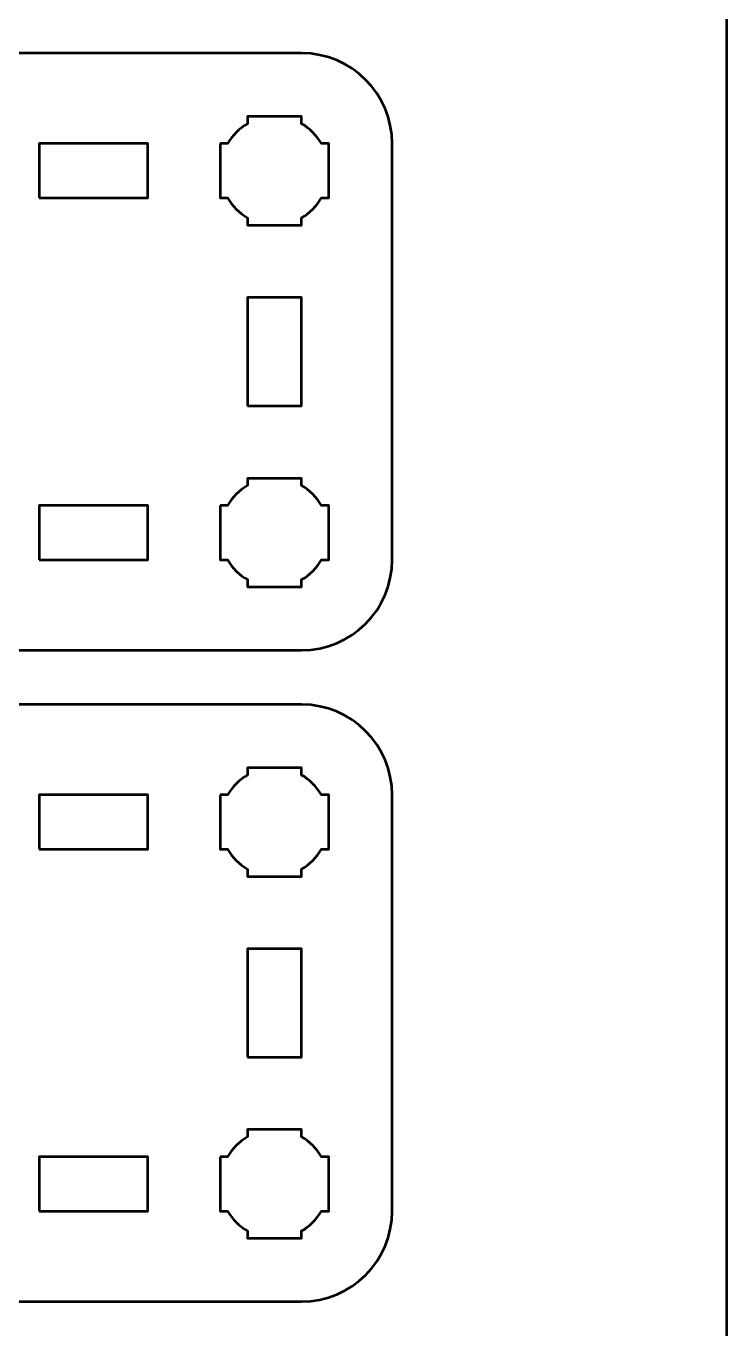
# Model space of a CAD drawing. Header units: centimetres. Extents: x -21 to 0, y -29.7 to 0.
# Drawn here: x -3.87 to 0, y -22.05 to -14.85 of the extents above; entities that cross this region are included whole.
import ezdxf

# ---------------------------------------------------------------- set-up
doc = ezdxf.new("R2010")
doc.units = ezdxf.units.CM
doc.header["$MEASUREMENT"] = 0
doc.layers.add('Layer 1', color=7, linetype='Continuous')

msp = doc.modelspace()

# ---------------------------------------------------------------- linework, layer by layer
at = {"layer": 'Layer 1', "lineweight": 53}
for points in [[(-3.8, -15.8), (-3.2, -15.8), (-3.2, -15.5), (-3.8, -15.5), (-3.8, -15.8)], [(-2.65, -16.95), (-2.35, -16.95), (-2.35, -16.35), (-2.65, -16.35), (-2.65, -16.95)], [(-3.8, -17.8), (-3.2, -17.8), (-3.2, -17.5), (-3.8, -17.5), (-3.8, -17.8)], [(-3.8, -19.4), (-3.2, -19.4), (-3.2, -19.1), (-3.8, -19.1), (-3.8, -19.4)], [(-2.65, -20.55), (-2.35, -20.55), (-2.35, -19.95), (-2.65, -19.95), (-2.65, -20.55)], [(-3.8, -21.4), (-3.2, -21.4), (-3.2, -21.1), (-3.8, -21.1), (-3.8, -21.4)]]:
    msp.add_lwpolyline(points, close=True, dxfattribs=at)
at = {"layer": 'Layer 1', "color": 1, "lineweight": 53}
msp.add_open_spline([(-21.00003, -29.19995), (-21.00003, -29.19995), (-21.00003, -5.89992), (-21.00003, -5.89992), (-21.00003, -5.89992), (-21.00003, -5.81709), (-20.93286, -5.74992), (-20.85003, -5.74992), (-20.85003, -5.74992), (-20.7672, -5.74992), (-20.70003, -5.68275), (-20.70003, -5.59992), (-20.70003, -5.59992), (-20.70003, -5.51709), (-20.7672, -5.44992), (-20.85003, -5.44992), (-20.85003, -5.44992), (-20.93286, -5.44992), (-21.00003, -5.38275), (-21.00003, -5.29992), (-21.00003, -5.29992), (-21.00003, -5.21709), (-20.93286, -5.14992), (-20.85003, -5.14992), (-20.85003, -5.14992), (-20.7672, -5.14992), (-20.70003, -5.08275), (-20.70003, -4.99992), (-20.70003, -4.99992), (-20.70003, -4.91709), (-20.7672, -4.84992), (-20.85003, -4.84992), (-20.85003, -4.84992), (-20.93286, -4.84992), (-21.00003, -4.78275), (-21.00003, -4.69992), (-21.00003, -4.69992), (-21.00003, -4.61709), (-20.93286, -4.54992), (-20.85003, -4.54992), (-20.85003, -4.54992), (-20.7672, -4.54992), (-20.70003, -4.48275), (-20.70003, -4.39992), (-20.70003, -4.39992), (-20.70003, -4.31709), (-20.7672, -4.24992), (-20.85003, -4.24992), (-20.85003, -4.24992), (-20.93286, -4.24992), (-21.00003, -4.18275), (-21.00003, -4.09992), (-21.00003, -4.09992), (-21.00003, -4.01709), (-20.93286, -3.94992), (-20.85003, -3.94992), (-20.85003, -3.94992), (-20.7672, -3.94992), (-20.70003, -3.88275), (-20.70003, -3.79992), (-20.70003, -3.79992), (-20.70003, -3.71709), (-20.7672, -3.64992), (-20.85003, -3.64992), (-20.85003, -3.64992), (-20.93286, -3.64992), (-21.00003, -3.58275), (-21.00003, -3.49992), (-21.00003, -3.49992), (-21.00003, -3.41709), (-20.93286, -3.34992), (-20.85003, -3.34992), (-20.85003, -3.34992), (-20.7672, -3.34992), (-20.70003, -3.28275), (-20.70003, -3.19992), (-20.70003, -3.19992), (-20.70003, -3.11709), (-20.7672, -3.04992), (-20.85003, -3.04992), (-20.85003, -3.04992), (-20.93286, -3.04992), (-21.00003, -2.98275), (-21.00003, -2.89992), (-21.00003, -2.89992), (-21.00003, -2.81709), (-20.93286, -2.74992), (-20.85003, -2.74992), (-20.85003, -2.74992), (-20.7672, -2.74992), (-20.70003, -2.68275), (-20.70003, -2.59992), (-20.70003, -2.59992), (-20.70003, -2.51709), (-20.7672, -2.44992), (-20.85003, -2.44992), (-20.85003, -2.44992), (-20.93286, -2.44992), (-21.00003, -2.38275), (-21.00003, -2.29992), (-21.00003, -2.29992), (-21.00003, -2.21709), (-20.93286, -2.14992), (-20.85003, -2.14992), (-20.85003, -2.14992), (-20.7672, -2.14992), (-20.70003, -2.08275), (-20.70003, -1.99992), (-20.70003, -1.99992), (-20.70003, -1.91709), (-20.7672, -1.84992), (-20.85003, -1.84992), (-20.85003, -1.84992), (-20.93286, -1.84992), (-21.00003, -1.78275), (-21.00003, -1.69992), (-21.00003, -1.69992), (-21.00003, -1.61709), (-20.93286, -1.54992), (-20.85003, -1.54992), (-20.85003, -1.54992), (-20.7672, -1.54992), (-20.70003, -1.48275), (-20.70003, -1.39992), (-20.70003, -1.39992), (-20.70003, -1.31709), (-20.7672, -1.24992), (-20.85003, -1.24992), (-20.85003, -1.24992), (-20.93286, -1.24992), (-21.00003, -1.18275), (-21.00003, -1.09992), (-21.00003, -1.09992), (-21.00003, -1.09992), (-21.00003, -0.49992), (-21.00003, -0.49992), (-21.00003, -0.49992), (-21.00003, -0.22295), (-20.77694, 0.00004), (-20.49994, 0.00004), (-20.49994, 0.00004), (-20.49994, 0.00004), (-0.50008, 0.00004), (-0.50008, 0.00004), (-0.50008, 0.00004), (-0.22294, 0.00004), (0.00002, -0.22295), (0.00002, -0.49992), (0.00002, -0.49992), (0.00002, -0.49992), (0.00002, -29.19995), (0.00002, -29.19995), (0.00002, -29.19995), (0.00002, -29.47695), (-0.22294, -29.70004), (-0.50008, -29.70004), (-0.50008, -29.70004), (-0.50008, -29.70004), (-20.49994, -29.70004), (-20.49994, -29.70004), (-20.49994, -29.70004), (-20.77694, -29.70004), (-21.00003, -29.47695), (-21.00003, -29.19995)], degree=3, knots=[0, 0, 0, 0, 0.0243902, 0.0243902, 0.0243902, 0.0243902, 0.0487805, 0.0487805, 0.0487805, 0.0487805, 0.0731707, 0.0731707, 0.0731707, 0.0731707, 0.097561, 0.097561, 0.097561, 0.097561, 0.1219512, 0.1219512, 0.1219512, 0.1219512, 0.1463415, 0.1463415, 0.1463415, 0.1463415, 0.1707317, 0.1707317, 0.1707317, 0.1707317, 0.195122, 0.195122, 0.195122, 0.195122, 0.2195122, 0.2195122, 0.2195122, 0.2195122, 0.2439024, 0.2439024, 0.2439024, 0.2439024, 0.2682927, 0.2682927, 0.2682927, 0.2682927, 0.2926829, 0.2926829, 0.2926829, 0.2926829, 0.3170732, 0.3170732, 0.3170732, 0.3170732, 0.3414634, 0.3414634, 0.3414634, 0.3414634, 0.3658537, 0.3658537, 0.3658537, 0.3658537, 0.3902439, 0.3902439, 0.3902439, 0.3902439, 0.4146341, 0.4146341, 0.4146341, 0.4146341, 0.4390244, 0.4390244, 0.4390244, 0.4390244, 0.4634146, 0.4634146, 0.4634146, 0.4634146, 0.4878049, 0.4878049, 0.4878049, 0.4878049, 0.5121951, 0.5121951, 0.5121951, 0.5121951, 0.5365854, 0.5365854, 0.5365854, 0.5365854, 0.5609756, 0.5609756, 0.5609756, 0.5609756, 0.5853659, 0.5853659, 0.5853659, 0.5853659, 0.6097561, 0.6097561, 0.6097561, 0.6097561, 0.6341463, 0.6341463, 0.6341463, 0.6341463, 0.6585366, 0.6585366, 0.6585366, 0.6585366, 0.6829268, 0.6829268, 0.6829268, 0.6829268, 0.7073171, 0.7073171, 0.7073171, 0.7073171, 0.7317073, 0.7317073, 0.7317073, 0.7317073, 0.7560976, 0.7560976, 0.7560976, 0.7560976, 0.7804878, 0.7804878, 0.7804878, 0.7804878, 0.804878, 0.804878, 0.804878, 0.804878, 0.8292683, 0.8292683, 0.8292683, 0.8292683, 0.8536585, 0.8536585, 0.8536585, 0.8536585, 0.8780488, 0.8780488, 0.8780488, 0.8780488, 0.902439, 0.902439, 0.902439, 0.902439, 0.9268293, 0.9268293, 0.9268293, 0.9268293, 0.9512195, 0.9512195, 0.9512195, 0.9512195, 0.9756098, 0.9756098, 0.9756098, 0.9756098, 1, 1, 1, 1], dxfattribs=at)
at = {"layer": 'Layer 1', "color": 3, "lineweight": 53}
for points in [[(-7.15, -17.8), (-7.15, -17.8), (-7.15, -15.5), (-7.15, -15.5), (-7.15, -15.5), (-7.15, -15.22391), (-6.92609, -15), (-6.65, -15), (-6.65, -15), (-6.65, -15), (-2.35, -15), (-2.35, -15), (-2.35, -15), (-2.07391, -15), (-1.85, -15.22391), (-1.85, -15.5), (-1.85, -15.5), (-1.85, -15.5), (-1.85, -17.8), (-1.85, -17.8), (-1.85, -17.8), (-1.85, -18.07609), (-2.07391, -18.3), (-2.35, -18.3), (-2.35, -18.3), (-2.35, -18.3), (-6.65, -18.3), (-6.65, -18.3), (-6.65, -18.3), (-6.92609, -18.3), (-7.15, -18.07609), (-7.15, -17.8)], [(-7.15, -21.4), (-7.15, -21.4), (-7.15, -19.1), (-7.15, -19.1), (-7.15, -19.1), (-7.15, -18.82391), (-6.92609, -18.6), (-6.65, -18.6), (-6.65, -18.6), (-6.65, -18.6), (-2.35, -18.6), (-2.35, -18.6), (-2.35, -18.6), (-2.07391, -18.6), (-1.85, -18.82391), (-1.85, -19.1), (-1.85, -19.1), (-1.85, -19.1), (-1.85, -21.4), (-1.85, -21.4), (-1.85, -21.4), (-1.85, -21.67609), (-2.07391, -21.9), (-2.35, -21.9), (-2.35, -21.9), (-2.35, -21.9), (-6.65, -21.9), (-6.65, -21.9), (-6.65, -21.9), (-6.92609, -21.9), (-7.15, -21.67609), (-7.15, -21.4)]]:
    msp.add_open_spline(points, degree=3, knots=[0, 0, 0, 0, 0.125, 0.125, 0.125, 0.125, 0.25, 0.25, 0.25, 0.25, 0.375, 0.375, 0.375, 0.375, 0.5, 0.5, 0.5, 0.5, 0.625, 0.625, 0.625, 0.625, 0.75, 0.75, 0.75, 0.75, 0.875, 0.875, 0.875, 0.875, 1, 1, 1, 1], dxfattribs=at)
at = {"layer": 'Layer 1', "lineweight": 53}
for points in [[(-2.8, -15.5), (-2.8, -15.5), (-2.75985, -15.5), (-2.75985, -15.5), (-2.75985, -15.5), (-2.7335, -15.45447), (-2.69553, -15.4165), (-2.65, -15.39015), (-2.65, -15.39015), (-2.65, -15.39015), (-2.65, -15.35), (-2.65, -15.35), (-2.65, -15.35), (-2.65, -15.35), (-2.5, -15.35), (-2.5, -15.35), (-2.5, -15.35), (-2.5, -15.35), (-2.35, -15.35), (-2.35, -15.35), (-2.35, -15.35), (-2.35, -15.35), (-2.35, -15.39015), (-2.35, -15.39015), (-2.35, -15.39015), (-2.30447, -15.4165), (-2.2665, -15.45447), (-2.24015, -15.5), (-2.24015, -15.5), (-2.24015, -15.5), (-2.2, -15.5), (-2.2, -15.5), (-2.2, -15.5), (-2.2, -15.5), (-2.2, -15.65), (-2.2, -15.65), (-2.2, -15.65), (-2.2, -15.65), (-2.2, -15.8), (-2.2, -15.8), (-2.2, -15.8), (-2.2, -15.8), (-2.24015, -15.8), (-2.24015, -15.8), (-2.24015, -15.8), (-2.2665, -15.84553), (-2.30447, -15.8835), (-2.35, -15.90985), (-2.35, -15.90985), (-2.35, -15.90985), (-2.35, -15.95), (-2.35, -15.95), (-2.35, -15.95), (-2.35, -15.95), (-2.5, -15.95), (-2.5, -15.95), (-2.5, -15.95), (-2.5, -15.95), (-2.65, -15.95), (-2.65, -15.95), (-2.65, -15.95), (-2.65, -15.95), (-2.65, -15.90985), (-2.65, -15.90985), (-2.65, -15.90985), (-2.69553, -15.8835), (-2.7335, -15.84553), (-2.75985, -15.8), (-2.75985, -15.8), (-2.75985, -15.8), (-2.8, -15.8), (-2.8, -15.8), (-2.8, -15.8), (-2.8, -15.8), (-2.8, -15.65), (-2.8, -15.65), (-2.8, -15.65), (-2.8, -15.65), (-2.8, -15.5), (-2.8, -15.5)], [(-2.8, -17.5), (-2.8, -17.5), (-2.75985, -17.5), (-2.75985, -17.5), (-2.75985, -17.5), (-2.7335, -17.45447), (-2.69553, -17.4165), (-2.65, -17.39015), (-2.65, -17.39015), (-2.65, -17.39015), (-2.65, -17.35), (-2.65, -17.35), (-2.65, -17.35), (-2.65, -17.35), (-2.5, -17.35), (-2.5, -17.35), (-2.5, -17.35), (-2.5, -17.35), (-2.35, -17.35), (-2.35, -17.35), (-2.35, -17.35), (-2.35, -17.35), (-2.35, -17.39015), (-2.35, -17.39015), (-2.35, -17.39015), (-2.30447, -17.4165), (-2.2665, -17.45447), (-2.24015, -17.5), (-2.24015, -17.5), (-2.24015, -17.5), (-2.2, -17.5), (-2.2, -17.5), (-2.2, -17.5), (-2.2, -17.5), (-2.2, -17.65), (-2.2, -17.65), (-2.2, -17.65), (-2.2, -17.65), (-2.2, -17.8), (-2.2, -17.8), (-2.2, -17.8), (-2.2, -17.8), (-2.24015, -17.8), (-2.24015, -17.8), (-2.24015, -17.8), (-2.2665, -17.84553), (-2.30447, -17.8835), (-2.35, -17.90985), (-2.35, -17.90985), (-2.35, -17.90985), (-2.35, -17.95), (-2.35, -17.95), (-2.35, -17.95), (-2.35, -17.95), (-2.5, -17.95), (-2.5, -17.95), (-2.5, -17.95), (-2.5, -17.95), (-2.65, -17.95), (-2.65, -17.95), (-2.65, -17.95), (-2.65, -17.95), (-2.65, -17.90985), (-2.65, -17.90985), (-2.65, -17.90985), (-2.69553, -17.8835), (-2.7335, -17.84553), (-2.75985, -17.8), (-2.75985, -17.8), (-2.75985, -17.8), (-2.8, -17.8), (-2.8, -17.8), (-2.8, -17.8), (-2.8, -17.8), (-2.8, -17.65), (-2.8, -17.65), (-2.8, -17.65), (-2.8, -17.65), (-2.8, -17.5), (-2.8, -17.5)], [(-2.8, -19.1), (-2.8, -19.1), (-2.75985, -19.1), (-2.75985, -19.1), (-2.75985, -19.1), (-2.7335, -19.05447), (-2.69553, -19.0165), (-2.65, -18.99015), (-2.65, -18.99015), (-2.65, -18.99015), (-2.65, -18.95), (-2.65, -18.95), (-2.65, -18.95), (-2.65, -18.95), (-2.5, -18.95), (-2.5, -18.95), (-2.5, -18.95), (-2.5, -18.95), (-2.35, -18.95), (-2.35, -18.95), (-2.35, -18.95), (-2.35, -18.95), (-2.35, -18.99015), (-2.35, -18.99015), (-2.35, -18.99015), (-2.30447, -19.0165), (-2.2665, -19.05447), (-2.24015, -19.1), (-2.24015, -19.1), (-2.24015, -19.1), (-2.2, -19.1), (-2.2, -19.1), (-2.2, -19.1), (-2.2, -19.1), (-2.2, -19.25), (-2.2, -19.25), (-2.2, -19.25), (-2.2, -19.25), (-2.2, -19.4), (-2.2, -19.4), (-2.2, -19.4), (-2.2, -19.4), (-2.24015, -19.4), (-2.24015, -19.4), (-2.24015, -19.4), (-2.2665, -19.44553), (-2.30447, -19.4835), (-2.35, -19.50985), (-2.35, -19.50985), (-2.35, -19.50985), (-2.35, -19.55), (-2.35, -19.55), (-2.35, -19.55), (-2.35, -19.55), (-2.5, -19.55), (-2.5, -19.55), (-2.5, -19.55), (-2.5, -19.55), (-2.65, -19.55), (-2.65, -19.55), (-2.65, -19.55), (-2.65, -19.55), (-2.65, -19.50985), (-2.65, -19.50985), (-2.65, -19.50985), (-2.69553, -19.4835), (-2.7335, -19.44553), (-2.75985, -19.4), (-2.75985, -19.4), (-2.75985, -19.4), (-2.8, -19.4), (-2.8, -19.4), (-2.8, -19.4), (-2.8, -19.4), (-2.8, -19.25), (-2.8, -19.25), (-2.8, -19.25), (-2.8, -19.25), (-2.8, -19.1), (-2.8, -19.1)], [(-2.8, -21.1), (-2.8, -21.1), (-2.75985, -21.1), (-2.75985, -21.1), (-2.75985, -21.1), (-2.7335, -21.05447), (-2.69553, -21.0165), (-2.65, -20.99015), (-2.65, -20.99015), (-2.65, -20.99015), (-2.65, -20.95), (-2.65, -20.95), (-2.65, -20.95), (-2.65, -20.95), (-2.5, -20.95), (-2.5, -20.95), (-2.5, -20.95), (-2.5, -20.95), (-2.35, -20.95), (-2.35, -20.95), (-2.35, -20.95), (-2.35, -20.95), (-2.35, -20.99015), (-2.35, -20.99015), (-2.35, -20.99015), (-2.30447, -21.0165), (-2.2665, -21.05447), (-2.24015, -21.1), (-2.24015, -21.1), (-2.24015, -21.1), (-2.2, -21.1), (-2.2, -21.1), (-2.2, -21.1), (-2.2, -21.1), (-2.2, -21.25), (-2.2, -21.25), (-2.2, -21.25), (-2.2, -21.25), (-2.2, -21.4), (-2.2, -21.4), (-2.2, -21.4), (-2.2, -21.4), (-2.24015, -21.4), (-2.24015, -21.4), (-2.24015, -21.4), (-2.2665, -21.44553), (-2.30447, -21.4835), (-2.35, -21.50985), (-2.35, -21.50985), (-2.35, -21.50985), (-2.35, -21.55), (-2.35, -21.55), (-2.35, -21.55), (-2.35, -21.55), (-2.5, -21.55), (-2.5, -21.55), (-2.5, -21.55), (-2.5, -21.55), (-2.65, -21.55), (-2.65, -21.55), (-2.65, -21.55), (-2.65, -21.55), (-2.65, -21.50985), (-2.65, -21.50985), (-2.65, -21.50985), (-2.69553, -21.4835), (-2.7335, -21.44553), (-2.75985, -21.4), (-2.75985, -21.4), (-2.75985, -21.4), (-2.8, -21.4), (-2.8, -21.4), (-2.8, -21.4), (-2.8, -21.4), (-2.8, -21.25), (-2.8, -21.25), (-2.8, -21.25), (-2.8, -21.25), (-2.8, -21.1), (-2.8, -21.1)]]:
    msp.add_open_spline(points, degree=3, knots=[0, 0, 0, 0, 0.05, 0.05, 0.05, 0.05, 0.1, 0.1, 0.1, 0.1, 0.15, 0.15, 0.15, 0.15, 0.2, 0.2, 0.2, 0.2, 0.25, 0.25, 0.25, 0.25, 0.3, 0.3, 0.3, 0.3, 0.35, 0.35, 0.35, 0.35, 0.4, 0.4, 0.4, 0.4, 0.45, 0.45, 0.45, 0.45, 0.5, 0.5, 0.5, 0.5, 0.55, 0.55, 0.55, 0.55, 0.6, 0.6, 0.6, 0.6, 0.65, 0.65, 0.65, 0.65, 0.7, 0.7, 0.7, 0.7, 0.75, 0.75, 0.75, 0.75, 0.8, 0.8, 0.8, 0.8, 0.85, 0.85, 0.85, 0.85, 0.9, 0.9, 0.9, 0.9, 0.95, 0.95, 0.95, 0.95, 1, 1, 1, 1], dxfattribs=at)

doc.saveas('drawing.dxf')
